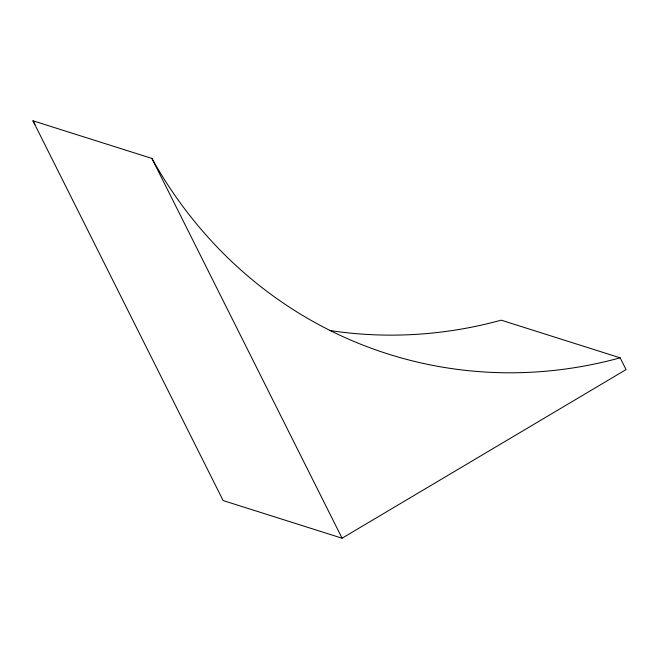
<?xml version="1.0" encoding="UTF-8"?>
<svg xmlns="http://www.w3.org/2000/svg" width="659" height="659" viewBox="0 0 659 659"><rect width="100%" height="100%" fill="white"/><g stroke="black" fill="none" stroke-linecap="round" stroke-linejoin="round"><path stroke-width="0.99" d="M342.079 538.214L626.05 369.6L620.152 357.829A462.651 430.648 -72.4 0 1 151.899 158.432L32.95 120.786L223.129 500.568L342.079 538.214L151.899 158.432M620.152 357.829L501.202 320.175A462.651 430.648 -72.4 0 1 329.401 330.439M34.968 124.37A462.651 430.648 -72.4 0 1 32.95 120.786"/></g></svg>
